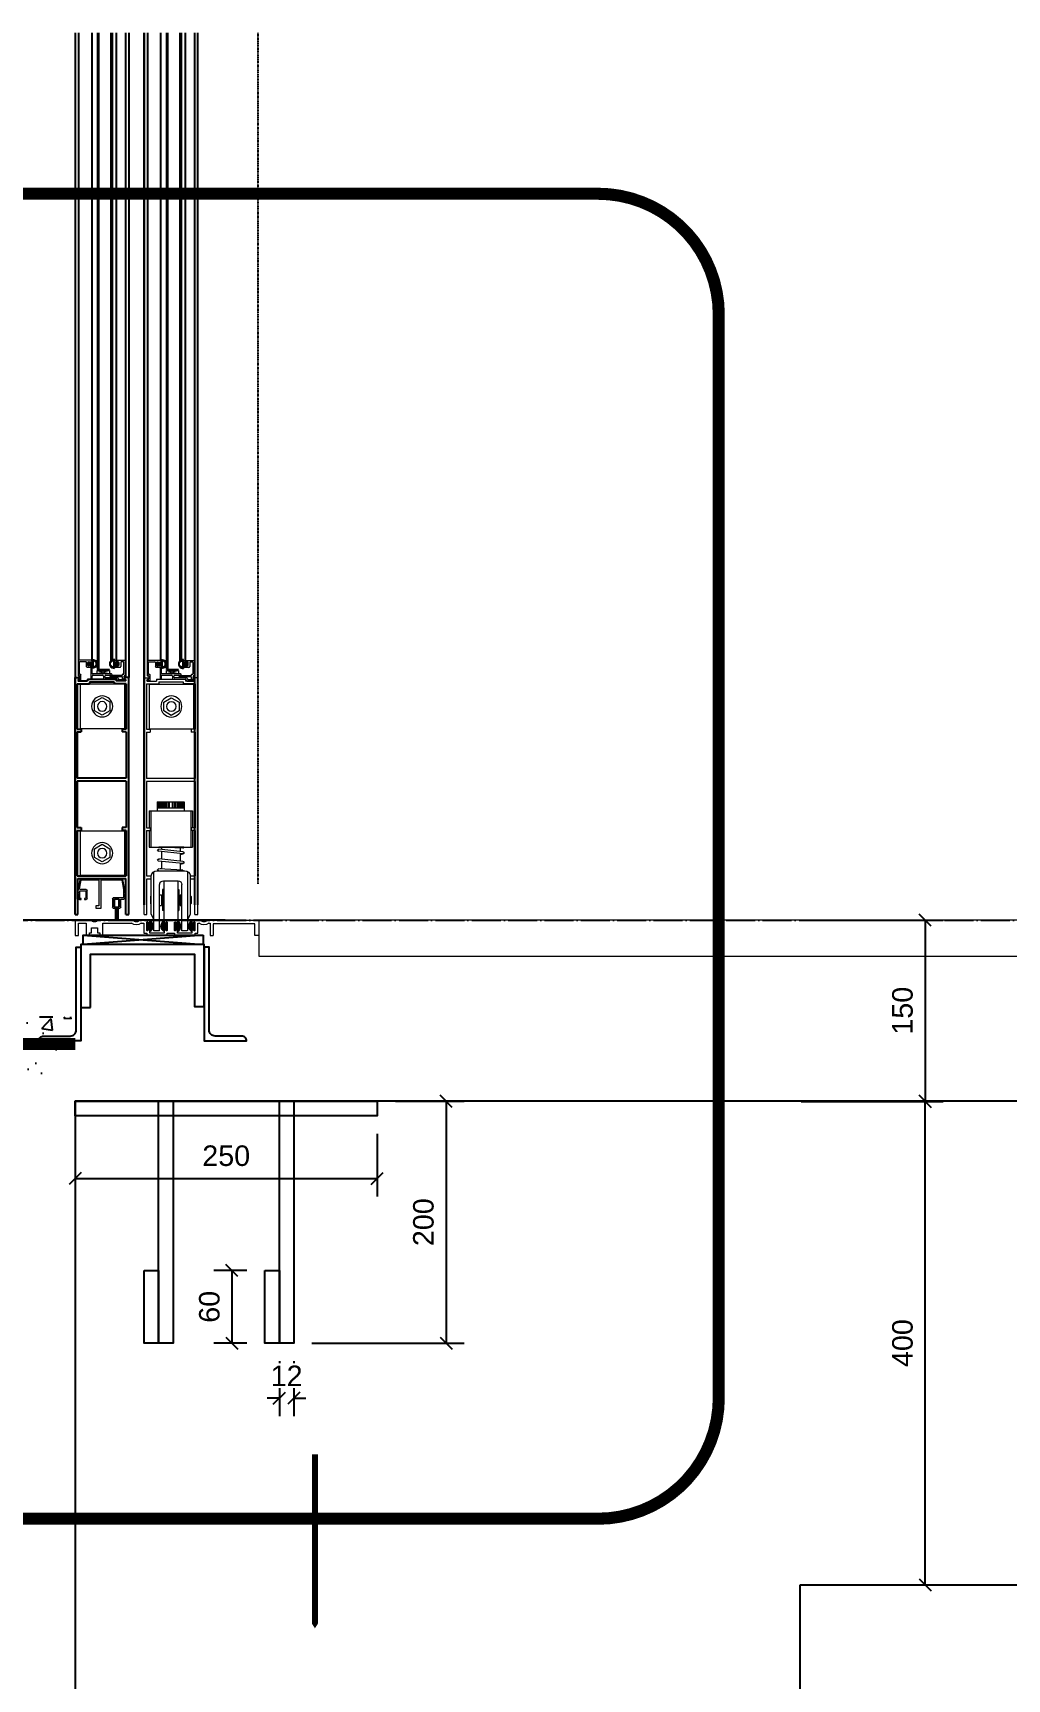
# Model space of a CAD drawing. Header units: millimetres. Extents: x 0 to 119933, y -45162 to 41221.
# Drawn here: x 71004 to 71810, y -5741 to -4379 of the extents above; entities that cross this region are included whole.
import ezdxf

# ---------------------------------------------------------------- set-up
doc = ezdxf.new("R2010")
doc.units = ezdxf.units.MM
for name, pattern in [('ACAD_ISO04W100', [30, 24, -3, 0, -3]), ('ACANSTGB', [0.354331, 0.15748, -0.03937, 0.03937, -0.03937, 0.03937, -0.03937]), ('CENTER', [2, 1.25, -0.25, 0.25, -0.25]), ('DASH', [0.35, 0.25, -0.1])]:
    doc.linetypes.add(name, pattern=pattern)
doc.layers.get('DEFPOINTS').update_dxf_attribs({"color": 166})
for name, color, linetype in [('0-dlc-sol-paving', 250, 'Continuous'), ('F-Alum', 4, 'Continuous'), ('F-Misc', 8, 'Continuous'), ('F_CNTR', 1, 'ACAD_ISO04W100'), ('F_CONC', 7, 'Continuous'), ('F_STEL', 3, 'Continuous'), ('GASK', 8, 'Continuous'), ('OBJECT', 7, 'Continuous'), ('p-wall', 2, 'Continuous'), ('型材层', 3, 'Continuous')]:
    doc.layers.add(name, color=color, linetype=linetype)
doc.layers.add('_EDO-CONCRETE-HATCH', color=58, linetype='Continuous', lineweight=5)
doc.layers.add('AM_5', color=3, linetype='Continuous', lineweight=15)
doc.styles.add('Arial', font='arial.ttf')
doc.dimstyles.new('10x of Arup4', dxfattribs={"dimscale": 10, "dimtxt": 1.7, "dimasz": 1, "dimexe": 1.5, "dimexo": 1.5, "dimgap": 1, "dimtad": 1, "dimdec": 1, "dimdsep": 46, "dimtxsty": 'Arial', "dimblk": 'OBLIQUE', "dimcen": 0, "dimclrd": 1, "dimclre": 1, "dimclrt": 7, "dimadec": 0, "dimazin": 0, "dimtfac": 1, "dimtdec": 1, "dimtix": 1, "dimtofl": 0, "dimtmove": 2, "dimatfit": 3, "dimfxl": 5, "dimtfill": 1, "dimtolj": 1, "dimtzin": 0, "dimlwd": -1, "dimlwe": -1, "dimarcsym": 0})

# ---------------------------------------------------------------- blocks, each defined once
blk = doc.blocks.new('A$C18FF1813')
at = {"lineweight": 5}
for p, q in [((0, 36.9), (0, 0)), ((0, 36.9), (36.7, 36.9)), ((36.7, 36.9), (36.7, 0)), ((18.4, 25.9), (12, 22.3)), ((12, 22.3), (12, 15)), ((12, 15), (18.4, 11.3)), ((24.7, 22.3), (18.4, 25.9)), ((18.4, 11.3), (24.7, 15)), ((24.7, 15), (24.7, 22.3)), ((0, 0), (36.7, 0))]:
    blk.add_line(p, q, dxfattribs=at)
for radius in [8.71, 3.96]:
    blk.add_circle((18.4, 18.6), radius, dxfattribs=at)
blk = doc.blocks.new('A$C44751C9E')
at = {"linetype": 'Continuous', "lineweight": 5}
for p, q in [((0, 209.3), (4, 209.3)), ((0, 13.3), (0, 209.3)), ((4, 209.3), (2.4, 206.6)), ((2.4, 206.6), (10.3, 206.6)), ((34.2, 208.1), (10.3, 208.1)), ((10.3, 208.1), (10.3, 206.6)), ((32.4, 205.8), (12.2, 205.8)), ((12.2, 205.8), (12.2, 204.2)), ((32.4, 205.8), (32.4, 204.2)), ((34.2, 208.1), (34.2, 206.6)), ((42.2, 206.6), (34.2, 206.6)), ((40.6, 209.3), (42.2, 206.6)), ((44.5, 209.3), (40.6, 209.3)), ((44.5, 13.3), (44.5, 209.3)), ((2.2, 204.2), (12.2, 204.2)), ((2.2, 204.2), (2.2, 166.8)), ((42.6, 204.2), (32.4, 204.2)), ((42.6, 204.2), (42.6, 166.8)), ((2.2, 166.8), (5.4, 166.8)), ((2.2, 164.4), (5.4, 164.4)), ((2.2, 164.4), (2.2, 126)), ((5.4, 166.8), (5.4, 164.4)), ((39.4, 166.8), (39.4, 164.4)), ((42.6, 166.8), (39.4, 166.8)), ((42.6, 164.4), (39.4, 164.4)), ((42.6, 164.4), (42.6, 126)), ((2.2, 126), (42.6, 126)), ((2.2, 123.6), (2.2, 85.2)), ((2.2, 123.6), (42.6, 123.6)), ((42.6, 123.6), (42.6, 85.2)), ((2.2, 85.2), (5.4, 85.2)), ((2.2, 82.8), (2.2, 45.4)), ((2.2, 82.8), (5.4, 82.8)), ((5.4, 85.2), (5.4, 82.8)), ((42.6, 85.2), (39.4, 85.2)), ((39.4, 85.2), (39.4, 82.8)), ((42.6, 82.8), (39.4, 82.8)), ((42.6, 82.8), (42.6, 45.4)), ((6, 45.4), (2.2, 45.4)), ((6, 43), (2.4, 43)), ((2.4, 13.3), (2.4, 43)), ((42.6, 45.4), (38.7, 45.4)), ((42.1, 43), (38.7, 43)), ((42.1, 13.3), (42.1, 43)), ((2.4, 13.3), (0, 13.3)), ((44.5, 13.3), (42.1, 13.3))]:
    blk.add_line(p, q, dxfattribs=at)
at = {"lineweight": 5}
for p, q in [((40.4, 99.1), (4.3, 99.1)), ((4.3, 99.1), (4.3, 85.2)), ((5.8, 99.1), (5.8, 69.1)), ((33.6, 106.6), (11.2, 106.6)), ((11.2, 106.6), (11.2, 99.1)), ((11.2, 101.5), (33.6, 101.5)), ((12, 106.6), (12, 101.5)), ((12.8, 106.6), (12.8, 101.5)), ((13.6, 106.6), (13.6, 101.5)), ((14.4, 106.6), (14.4, 101.5)), ((15.3, 106.6), (15.3, 101.5)), ((16.4, 106.6), (16.4, 101.5)), ((17.5, 106.6), (17.5, 101.5)), ((18.7, 106.6), (18.7, 101.5)), ((19.9, 106.6), (19.9, 101.5)), ((21.3, 106.6), (21.3, 101.5)), ((23.7, 106.6), (23.7, 101.5)), ((24.9, 106.6), (24.9, 101.5)), ((26.1, 106.6), (26.1, 101.5)), ((27.3, 106.6), (27.3, 101.5)), ((28.4, 106.6), (28.4, 101.5)), ((29.4, 106.6), (29.4, 101.5)), ((30.4, 106.6), (30.4, 101.5)), ((31.2, 106.6), (31.2, 101.5)), ((31.9, 106.6), (31.9, 101.5)), ((32.8, 106.6), (32.8, 101.5)), ((33.6, 106.6), (33.6, 99.1)), ((39, 99.1), (39, 69.1)), ((40.4, 99.1), (40.4, 85.2)), ((4.3, 82.8), (4.3, 69.1)), ((40.4, 82.8), (40.4, 69.1)), ((40.4, 69.1), (4.3, 69.1)), ((11.5, 69.1), (32.4, 69.1)), ((12.4, 68.3), (32.3, 69.1)), ((14.7, 68.4), (14.7, 65.7)), ((14.7, 68.4), (14.7, 65.6)), ((30.1, 69), (30.1, 67.2)), ((30.1, 69), (30.1, 67.2)), ((30.1, 69), (30.1, 67.2)), ((14.7, 63.2), (12.2, 63.7)), ((14.7, 55.1), (12.2, 55.6)), ((12.4, 65.4), (32.4, 67.4)), ((12.4, 57.4), (32.4, 59.4)), ((12.5, 63.7), (32.5, 65.7)), ((12.5, 55.6), (32.5, 57.6)), ((14.7, 63.9), (14.7, 57.6)), ((14.7, 55.9), (14.7, 50.1)), ((32.6, 67.4), (30.1, 67.9)), ((30.1, 65.4), (30.1, 59.1)), ((32.6, 59.3), (30.1, 59.9)), ((30.1, 57.4), (30.1, 51)), ((6, 13.6), (6, 45.5)), ((8.4, 45.4), (8.4, 48.8)), ((8.4, 0.8), (8.4, 45.5)), ((10.8, 49.4), (34, 49.4)), ((11.6, 49.4), (32.4, 49.4)), ((12.4, 50), (32.4, 51.2)), ((28.4, 41.4), (16.4, 41.4)), ((16.5, 41.4), (16.5, 8.9)), ((28.2, 41.4), (28.2, 8.9)), ((32.6, 51.1), (30.1, 51.7)), ((36.3, 45.4), (36.3, 48.8)), ((36.3, 0), (36.3, 45.5)), ((38.7, 13.6), (38.7, 45.5)), ((5.5, 28.2), (6, 28.8)), ((5.5, 28.2), (5.5, 22.5)), ((13.2, 0), (13.2, 38.2)), ((14.6, 29.8), (13.2, 29.8)), ((14.6, 29.8), (14.6, 20.9)), ((15.6, 29.2), (14.6, 29.2)), ((15.6, 34), (15.6, 16.7)), ((16.5, 34), (15.6, 34)), ((28.2, 34), (29.1, 34)), ((29.1, 34), (29.1, 16.7)), ((30.1, 29.2), (29.1, 29.2)), ((30.1, 29.8), (30.1, 20.9)), ((31.6, 29.8), (30.1, 29.8)), ((31.6, 0), (31.6, 38.2)), ((39.2, 28.2), (38.7, 28.8)), ((39.2, 28.2), (39.2, 22.5)), ((5.5, 22.5), (6, 22)), ((8.4, 9.5), (6, 13.6)), ((14.6, 20.9), (13.2, 20.9)), ((15.6, 21.5), (14.6, 21.5)), ((16.5, 16.7), (15.6, 16.7)), ((28.2, 16.7), (29.1, 16.7)), ((30.1, 21.5), (29.1, 21.5)), ((31.6, 20.9), (30.1, 20.9)), ((36.3, 9.5), (38.7, 13.6)), ((39.2, 22.5), (38.7, 22)), ((28.2, 8.9), (16.5, 8.9)), ((28.2, 8.9), (16.5, 8.9)), ((28.2, 8.9), (16.5, 8.9)), ((28.2, 8.9), (16.5, 8.9)), ((16.7, 8.9), (28, 8.9)), ((16.7, 8.9), (28, 8.9)), ((16.7, 8.9), (28, 8.9)), ((16.7, 8.9), (28, 8.9)), ((9.2, 0), (13.2, 0)), ((9.2, 0), (13.2, 0)), ((31.6, 0), (36.3, 0)), ((31.6, 0), (36.3, 0)), ((31.6, 0), (36.3, 0))]:
    blk.add_line(p, q, dxfattribs=at)
for centre, radius, start, end in [((12.4, 69.1), 0.863, 180, 272.4943), ((12.4, 64.5), 0.863, 90, 275.7831), ((12.4, 56.5), 0.863, 90, 275.7831), ((32.4, 66.5), 0.863, 275.7831, 101.5663), ((32.4, 58.5), 0.863, 275.7831, 101.5663), ((10.8, 44.6), 4.88, 90.5886, 169.2282), ((12.4, 49.1), 0.863, 87.451, 160.2359), ((16.4, 38.2), 3.17, 90, 180), ((28.4, 38.2), 3.17, 0, 90), ((32.4, 50.3), 0.863, 270, 96.6163), ((33.9, 44.6), 4.88, 10.7723, 89.4108), ((9.2, 0.8), 0.793, 180, 270), ((9.2, 0.8), 0.793, 180, 270)]:
    blk.add_arc(centre, radius, start, end, dxfattribs=at)
blk = doc.blocks.new('A$C33B8007F')
at = {"lineweight": 5}
h = blk.add_hatch(color=251, dxfattribs=at)
h.set_gradient(color1=(91, 91, 91), one_color=1, tint=1, name='CYLINDER')
h.paths.add_polyline_path([(3.7, 3.2), (3.7, 0, 1.122231), (3.7, 7.5), (3.7, 4.3), (2.9, 4.3, 4.925834), (2.9, 3.2)])
h.paths.add_polyline_path([(4.4, 1.3, 1.039502), (4.4, 6.2)], flags=16)
blk.add_line((4.4, 6.2), (4.4, 1.3), dxfattribs=at)
for centre, radius, start, end in [((1.5, 3.7), 1.49, 22.9515, 337.0485), ((4.5, 3.7), 2.47, 267.7808, 92.2192)]:
    blk.add_arc(centre, radius, start, end, dxfattribs=at)
at = {"layer": 'OBJECT', "lineweight": 5}
for p, q in [((3.7, 4.3), (2.9, 4.3)), ((3.7, 3.2), (2.9, 3.2)), ((3.7, 4.3), (3.7, 7.5)), ((3.7, 3.2), (3.7, 0)), ((3.7, 0), (3.7, 3.2))]:
    blk.add_line(p, q, dxfattribs=at)
at = {"layer": 'OBJECT', "lineweight": 5, "extrusion": (0, 0, -1)}
blk.add_arc((-4.1, 3.7), 3.75, 83.4073, 276.5927, dxfattribs=at)
blk = doc.blocks.new('A$C09555CD8')
at = {"color": 5, "lineweight": 5}
for p, q in [((0, 3.9), (10, 3.9)), ((0, 3.9), (1, 2.9)), ((1, 2.9), (9, 2.9)), ((10, 3.9), (9, 2.9))]:
    blk.add_line(p, q, dxfattribs=at)
at = {"lineweight": 5}
for p, q in [((0, 2.9), (10, 0)), ((10, 2.9), (0, 0))]:
    blk.add_line(p, q, dxfattribs=at)
blk.add_lwpolyline([(0, 2.9), (10, 2.9), (10, 0), (0, 0)], close=True, dxfattribs=at)
blk = doc.blocks.new('A$C6EA86AA4')
at = {"color": 2, "lineweight": 5}
blk.add_line((18, 0), (18, 2), dxfattribs=at)
at = {"layer": 'OBJECT', "linetype": 'Continuous', "lineweight": 0}
for p, q in [((0.9, 31.1), (0.9, 39.2)), ((1.2, 39.5), (13.4, 39.5)), ((2.8, 30.3), (1.7, 30.3)), ((2.2, 37.9), (2.2, 35.9)), ((2.2, 33.5), (2.2, 31.4)), ((12.1, 38.2), (2.5, 38.2)), ((2.5, 35.6), (5.9, 35.6)), ((2.5, 31.1), (2.8, 31.1)), ((4.6, 34.3), (3, 34.3)), ((3, 30.8), (3, 30.6)), ((4.6, 30.6), (4.6, 30.8)), ((4.9, 31.1), (5.2, 31.1)), ((5.9, 30.3), (4.9, 30.3)), ((5.4, 31.4), (5.4, 33.5)), ((6.7, 34.8), (6.7, 31.1)), ((12.3, 37.2), (12.3, 37.9)), ((13, 36.9), (12.6, 36.9)), ((13.3, 27.2), (13.3, 36.7)), ((13.6, 39.2), (13.6, 38.5)), ((13.9, 38.2), (15.1, 38.2)), ((14.6, 36.7), (14.6, 27.2)), ((16.5, 36.9), (14.8, 36.9)), ((15.3, 38.2), (16.4, 38.9)), ((16.8, 38.7), (16.8, 37.2)), ((13.7, 26.6), (13.3, 27)), ((14.5, 27), (14.1, 26.6))]:
    blk.add_line(p, q, dxfattribs=at)
at = {"layer": 'OBJECT', "lineweight": 0}
for p, q in [((12.1, 27.9), (12.1, 12.7)), ((13.2, 23.1), (13.2, 27.9)), ((15.3, 32.8), (15.3, 23.1)), ((16.1, 33.6), (16.1, 33.6)), ((16.4, 22), (16.4, 32)), ((18, 39.7), (16.9, 39.1)), ((16.9, 39.1), (16.9, 34.3)), ((18, 33.5), (18, 39.7)), ((13.2, 12.7), (13.2, 20.5)), ((14.5, 22.3), (14, 22.3)), ((14, 21.3), (15.6, 21.3)), ((0.9, 11.2), (0.9, 0.6)), ((1.2, 0.3), (13.4, 0.3)), ((2.8, 12), (1.7, 12)), ((2, 1.6), (2, 6.7)), ((2.2, 8.8), (2.2, 10.9)), ((2.2, 7), (5.7, 7)), ((12.4, 1.3), (2.2, 1.3)), ((2.5, 11.2), (3, 11.2)), ((3, 11.2), (3, 11.7)), ((4.7, 8), (3, 8)), ((4.6, 11.7), (4.6, 11.4)), ((11.4, 12), (4.9, 12)), ((4.9, 11.2), (5.2, 11.2)), ((5.4, 10.9), (5.4, 8.8)), ((6.5, 7.7), (6.5, 10.2)), ((7.2, 10.9), (16.1, 10.9)), ((12.6, 2.4), (12.6, 1.6)), ((17.2, 2.6), (12.9, 2.6)), ((13.6, 0.6), (13.6, 1.3)), ((13.9, 1.6), (15.2, 1.6)), ((16.1, 12), (14, 12)), ((15.3, 1.6), (16.6, 0.8)), ((16.4, 11.2), (16.4, 11.7)), ((16.9, 0.8), (17.4, 1.2)), ((17.4, 1.4), (17.4, 2.4))]:
    blk.add_line(p, q, dxfattribs=at)
at = {"layer": 'OBJECT', "color": 2, "linetype": 'Continuous'}
blk.add_line((16.6, 0.8), (18, 0), dxfattribs=at)
at = {"layer": 'OBJECT', "linetype": 'Continuous', "lineweight": 0}
for centre, radius, start, end in [((1.2, 39.2), 0.254, 90, 180), ((1.7, 31.1), 0.762, 180, 270), ((2.5, 37.9), 0.254, 90, 180), ((2.5, 35.9), 0.254, 180, 270), ((3, 33.5), 0.762, 90, 180), ((2.5, 31.4), 0.254, 180, 270), ((2.8, 30.8), 0.254, 0, 90), ((2.8, 30.6), 0.254, 270, 0), ((4.6, 33.5), 0.762, 0, 90), ((4.9, 30.8), 0.254, 90, 180), ((4.9, 30.6), 0.254, 180, 270), ((5.2, 31.4), 0.254, 270, 0), ((5.9, 34.8), 0.762, 0, 90), ((5.9, 31.1), 0.762, 270, 0), ((12.1, 37.9), 0.254, 0, 90), ((12.6, 37.2), 0.254, 180, 270), ((13, 36.7), 0.254, 0, 90), ((13.4, 39.2), 0.254, 0, 90), ((13.9, 38.5), 0.263, 180.8424, 267.966), ((14.8, 36.7), 0.254, 90, 180), ((15.1, 38.4), 0.254, 270, 300.0483), ((16.5, 38.7), 0.254, 0, 120.0483), ((16.5, 37.2), 0.254, 270, 0), ((13.5, 27.2), 0.254, 180, 225), ((13.9, 26.8), 0.254, 225, 315), ((14.3, 27.2), 0.254, 315, 0)]:
    blk.add_arc(centre, radius, start, end, dxfattribs=at)
at = {"layer": 'OBJECT', "lineweight": 0}
for centre, radius, start, end in [((12.7, 27.9), 0.521, 0, 180), ((16.1, 32.8), 0.762, 90, 180), ((16.1, 34.3), 0.762, 270, 0), ((16.9, 32), 0.508, 88.0898, 180), ((17, 33.5), 1.02, 268.0898, 0), ((14, 23.1), 0.762, 180, 270), ((14, 20.5), 0.787, 90, 180), ((14.5, 23.1), 0.762, 270, 0), ((15.6, 22), 0.762, 270, 0), ((1.7, 11.2), 0.762, 90, 180), ((1.2, 0.6), 0.254, 180, 270), ((2.2, 6.7), 0.254, 90, 180), ((2.2, 1.6), 0.254, 180, 270), ((2.5, 10.9), 0.254, 90, 180), ((3, 8.8), 0.762, 180, 270), ((2.8, 11.7), 0.254, 0, 90), ((4.9, 11.7), 0.254, 90, 180), ((4.9, 11.4), 0.254, 180, 270), ((4.7, 8.8), 0.762, 270, 0), ((5.2, 10.9), 0.254, 0, 90), ((5.7, 7.7), 0.762, 270, 0), ((7.2, 10.2), 0.762, 90, 180), ((11.4, 12.7), 0.762, 270, 0), ((12.4, 1.6), 0.254, 270, 0), ((12.9, 2.4), 0.254, 90, 180), ((14, 12.7), 0.762, 180, 270), ((13.4, 0.6), 0.254, 270, 0), ((13.9, 1.3), 0.254, 90, 180), ((15.2, 1.3), 0.254, 59.9996, 90), ((16.1, 11.7), 0.254, 0, 90), ((16.1, 11.2), 0.254, 270, 0), ((16.8, 1), 0.254, 239.9996, 315), ((17.2, 2.4), 0.254, 0, 90), ((17.2, 1.4), 0.254, 315, 0)]:
    blk.add_arc(centre, radius, start, end, dxfattribs=at)
at = {"lineweight": 5, "xscale": -1, "rotation": 90}
blk.add_blockref('A$C33B8007F', (7.5, 34), dxfattribs=at)
at = {"lineweight": 5, "rotation": 90}
for name, p in [('A$C33B8007F', (7.5, 8.2)), ('A$C09555CD8', (12.1, 16.1))]:
    blk.add_blockref(name, p, dxfattribs=at)
blk = doc.blocks.new('A$C2BA461F3')
at = {"linetype": 'Continuous'}
for p, q in [((0, 196), (4, 196)), ((0, 0), (0, 196)), ((2.2, 190.9), (12.2, 190.9)), ((2.2, 190.9), (2.2, 153.5)), ((4, 196), (2.4, 193.3)), ((2.4, 193.3), (10.3, 193.3)), ((34.2, 194.8), (10.3, 194.8)), ((10.3, 194.8), (10.3, 193.3)), ((32.4, 192.4), (12.2, 192.4)), ((12.2, 192.4), (12.2, 190.9)), ((32.4, 192.4), (32.4, 190.9)), ((42.6, 190.9), (32.4, 190.9)), ((34.2, 194.8), (34.2, 193.3)), ((42.2, 193.3), (34.2, 193.3)), ((40.6, 196), (42.2, 193.3)), ((44.5, 196), (40.6, 196)), ((42.6, 190.9), (42.6, 153.5)), ((44.5, 0), (44.5, 196)), ((2.2, 153.5), (5.4, 153.5)), ((2.2, 151.1), (5.4, 151.1)), ((2.2, 151.1), (2.2, 112.7)), ((5.4, 153.5), (5.4, 151.1)), ((39.4, 153.5), (39.4, 151.1)), ((42.6, 153.5), (39.4, 153.5)), ((42.6, 151.1), (39.4, 151.1)), ((42.6, 151.1), (42.6, 112.7)), ((2.2, 112.7), (42.6, 112.7)), ((2.2, 110.3), (2.2, 71.9)), ((2.2, 110.3), (42.6, 110.3)), ((42.6, 110.3), (42.6, 71.9)), ((2.2, 71.9), (5.4, 71.9)), ((2.2, 69.5), (2.2, 32.1)), ((2.2, 69.5), (5.4, 69.5)), ((5.4, 71.9), (5.4, 69.5)), ((42.6, 71.9), (39.4, 71.9)), ((39.4, 71.9), (39.4, 69.5)), ((42.6, 69.5), (39.4, 69.5)), ((42.6, 69.5), (42.6, 32.1)), ((42.6, 32.1), (2.2, 32.1)), ((42.1, 29.7), (2.4, 29.7)), ((2.4, 0), (2.4, 29.7)), ((42.1, 0), (42.1, 29.7)), ((2.4, 0), (0, 0)), ((44.5, 0), (42.1, 0))]:
    blk.add_line(p, q, dxfattribs=at)
blk = doc.blocks.new('A$C466D197A')
at = {"lineweight": 5}
for name, p in [('A$C2BA461F3', (0, 0)), ('A$C18FF1813', (3.6, 153.6)), ('A$C18FF1813', (3.6, 32.2))]:
    blk.add_blockref(name, p, dxfattribs=at)
blk = doc.blocks.new('A$C33920A69')
at = {"linetype": 'Continuous', "lineweight": 0}
blk.add_arc((0.3, 11.3), 0.332, 310.1672, 49.8328, dxfattribs=at)
at = {"layer": 'AM_5', "color": 2, "lineweight": 0}
for p, q in [((0.3, 13.4), (2.1, 23.7)), ((3, 23.1), (1.7, 15.4)), ((1.7, 15.4), (1.7, 8.8)), ((2.8, 24.4), (36.9, 24.4)), ((19.9, 23.4), (3.4, 23.4)), ((20.2, 0), (20.2, 23)), ((22, 23), (22, 2.2)), ((36.3, 23.4), (22.4, 23.4)), ((31.8, 7.8), (31.8, 14.6)), ((32.5, 15.4), (37.6, 15.4)), ((32.9, 14), (32.9, 8.4)), ((37.4, 14.3), (33.2, 14.3)), ((38, 15.8), (36.7, 23.1)), ((37.7, 23.7), (39.4, 13.7)), ((37.8, 8.4), (37.8, 14)), ((39.4, 13.7), (38.9, 13.2)), ((0, 12.1), (0.5, 12.6)), ((0.6, 11.6), (0, 12.1)), ((0, 10.5), (0.6, 11)), ((0.6, 10), (0, 10.5)), ((0, 9), (0.6, 9.5)), ((0.6, 8.4), (0, 9)), ((0.5, 13.2), (0.3, 13.4)), ((0.6, 8.4), (0.6, 8.4)), ((0.6, 8.3), (0.6, 8.4)), ((0.6, 8.3), (0.6, 8.3)), ((0.6, 8.3), (0.6, 8.3)), ((0.6, 8.3), (0.6, 8.3)), ((0.6, 8.2), (0.6, 8.3)), ((0.6, 8.2), (0.6, 8.2)), ((0.6, 8.1), (0.6, 8.2)), ((3.5, 7.4), (1.4, 7.4)), ((2, 8.4), (10.1, 8.4)), ((3.9, 0.8), (3.9, 7)), ((6, 0), (4.6, 0)), ((4.9, 7), (4.9, 1.4)), ((9.4, 7.4), (5.2, 7.4)), ((5.3, 1), (6, 1)), ((6, 1), (6, 0)), ((8.8, 1), (9.4, 1)), ((8.8, 0), (8.8, 1)), ((10.1, 0), (8.8, 0)), ((9.8, 1.4), (9.8, 7)), ((10.8, 7.6), (10.8, 0.8)), ((24.6, 0), (20.2, 0)), ((22.4, 1.8), (24.6, 1.8)), ((24.6, 1.8), (24.6, 0)), ((33.9, 7), (32.6, 7)), ((33.3, 8), (33.9, 8)), ((33.9, 8), (33.9, 7)), ((36.7, 7), (36.7, 8)), ((36.7, 8), (37.4, 8)), ((38, 7), (36.7, 7)), ((39.4, 9), (38.8, 8.3)), ((38.8, 8.3), (38.8, 7.7)), ((38.9, 12.6), (39.4, 12.1)), ((39.4, 12.1), (38.9, 11.6)), ((38.9, 11), (39.4, 10.5)), ((39.4, 10.5), (38.9, 10)), ((38.9, 9.5), (39.4, 9))]:
    blk.add_line(p, q, dxfattribs=at)
for points, knots in [([(2.8, 24.4), (2.8, 24.4), (2.8, 24.4), (2.8, 24.4), (2.4, 24.4), (2.1, 24.1), (2.1, 23.7)], [0, 0, 0, 0, 1, 1, 1, 2, 2, 2, 2]), ([(3.4, 23.4), (3.4, 23.4), (3.4, 23.4), (3.4, 23.4), (3.2, 23.4), (3, 23.3), (3, 23.1)], [0, 0, 0, 0, 1, 1, 1, 2, 2, 2, 2]), ([(22.4, 23.4), (22.4, 23.4), (22.4, 23.4), (22.4, 23.4), (22.1, 23.4), (22, 23.2), (22, 23)], [0, 0, 0, 0, 1, 1, 1, 2, 2, 2, 2]), ([(32.5, 15.4), (32.5, 15.4), (32.5, 15.4), (32.5, 15.4), (32.1, 15.4), (31.8, 15.1), (31.8, 14.6)], [0, 0, 0, 0, 1, 1, 1, 2, 2, 2, 2]), ([(33.2, 14.3), (33.2, 14.3), (33.2, 14.3), (33.2, 14.3), (33, 14.3), (32.9, 14.2), (32.9, 14)], [0, 0, 0, 0, 1, 1, 1, 2, 2, 2, 2]), ([(37.6, 15.4), (37.8, 15.4), (38, 15.5), (38, 15.8), (38, 15.8), (38, 15.8), (38, 15.8)], [0, 0, 0, 0, 1, 1, 1, 2, 2, 2, 2]), ([(0.5, 12.6), (0.6, 12.7), (0.6, 12.8), (0.6, 12.9), (0.6, 13), (0.6, 13.1), (0.5, 13.2)], [0, 0, 0, 0, 1, 1, 1, 2, 2, 2, 2]), ([(0.6, 9.5), (0.6, 9.6), (0.7, 9.7), (0.7, 9.7), (0.7, 9.9), (0.6, 9.9), (0.6, 10)], [0, 0, 0, 0, 1, 1, 1, 2, 2, 2, 2]), ([(0.6, 8.2), (0.6, 8.2), (0.6, 8.2), (0.6, 8.2), (0.6, 7.7), (0.9, 7.4), (1.4, 7.4), (1.4, 7.4), (1.4, 7.4), (1.4, 7.4)], [0, 0, 0, 0, 1, 1, 1, 2, 2, 2, 3, 3, 3, 3]), ([(1.7, 8.8), (1.7, 8.8), (1.7, 8.8), (1.7, 8.8), (1.7, 8.6), (1.8, 8.4), (2, 8.4), (2, 8.4), (2, 8.4), (2, 8.4)], [0, 0, 0, 0, 1, 1, 1, 2, 2, 2, 3, 3, 3, 3]), ([(3.9, 0.8), (3.9, 0.8), (3.9, 0.8), (3.9, 0.8), (3.9, 0.4), (4.1, 0), (4.6, 0), (4.6, 0), (4.6, 0), (4.6, 0)], [0, 0, 0, 0, 1, 1, 1, 2, 2, 2, 3, 3, 3, 3]), ([(5.2, 7.4), (5.2, 7.4), (5.2, 7.4), (5.2, 7.4), (5, 7.4), (4.9, 7.2), (4.9, 7)], [0, 0, 0, 0, 1, 1, 1, 2, 2, 2, 2]), ([(4.9, 1.5), (4.9, 1.5), (4.9, 1.5), (4.9, 1.5), (4.9, 1.3), (5, 1.1), (5.3, 1), (5.3, 1), (5.3, 1), (5.3, 1)], [0, 0, 0, 0, 1, 1, 1, 2, 2, 2, 3, 3, 3, 3]), ([(9.4, 1), (9.7, 1), (9.8, 1.2), (9.8, 1.4), (9.8, 1.4), (9.8, 1.4), (9.8, 1.4)], [0, 0, 0, 0, 1, 1, 1, 2, 2, 2, 2]), ([(10.1, 0), (10.5, 0), (10.8, 0.3), (10.8, 0.8), (10.8, 0.8), (10.8, 0.8), (10.8, 0.8)], [0, 0, 0, 0, 1, 1, 1, 2, 2, 2, 2]), ([(22, 2.2), (22, 2.2), (22, 2.2), (22, 2.2), (22, 2), (22.1, 1.8), (22.4, 1.8), (22.4, 1.8), (22.4, 1.8), (22.4, 1.8)], [0, 0, 0, 0, 1, 1, 1, 2, 2, 2, 3, 3, 3, 3]), ([(31.8, 7.8), (31.8, 7.8), (31.8, 7.8), (31.8, 7.8), (31.8, 7.4), (32.2, 7), (32.6, 7), (32.6, 7), (32.6, 7), (32.6, 7)], [0, 0, 0, 0, 1, 1, 1, 2, 2, 2, 3, 3, 3, 3]), ([(32.9, 8.4), (32.9, 8.4), (32.9, 8.4), (32.9, 8.4), (32.9, 8.1), (33, 8), (33.3, 8), (33.3, 8), (33.3, 8), (33.3, 8)], [0, 0, 0, 0, 1, 1, 1, 2, 2, 2, 3, 3, 3, 3]), ([(37.4, 8), (37.6, 8), (37.8, 8.2), (37.8, 8.4), (37.8, 8.4), (37.8, 8.4), (37.8, 8.4)], [0, 0, 0, 0, 1, 1, 1, 2, 2, 2, 2]), ([(38, 7), (38.5, 7), (38.8, 7.3), (38.8, 7.7), (38.8, 7.7), (38.8, 7.7), (38.8, 7.7)], [0, 0, 0, 0, 1, 1, 1, 2, 2, 2, 2]), ([(38.9, 13.2), (38.8, 13.1), (38.8, 13), (38.8, 12.9), (38.8, 12.8), (38.8, 12.7), (38.9, 12.6)], [0, 0, 0, 0, 1, 1, 1, 2, 2, 2, 2]), ([(38.9, 11.6), (38.8, 11.5), (38.8, 11.4), (38.8, 11.3), (38.8, 11.3), (38.8, 11.2), (38.9, 11)], [0, 0, 0, 0, 1, 1, 1, 2, 2, 2, 2]), ([(38.9, 10), (38.8, 9.9), (38.8, 9.9), (38.8, 9.7), (38.8, 9.7), (38.8, 9.6), (38.9, 9.5)], [0, 0, 0, 0, 1, 1, 1, 2, 2, 2, 2])]:
    blk.add_open_spline(points, degree=3, knots=knots, dxfattribs=at)
for points in [[(20.2, 23), (20.2, 23.2), (20, 23.4), (19.8, 23.4)], [(36.7, 23.1), (36.6, 23.3), (36.5, 23.4), (36.3, 23.4)], [(37.7, 23.7), (37.5, 24.1), (37.2, 24.4), (36.9, 24.4)], [(37.8, 14), (37.8, 14.2), (37.6, 14.3), (37.4, 14.3)], [(3.9, 7), (3.8, 7.2), (3.6, 7.4), (3.4, 7.4)], [(9.8, 7), (9.8, 7.2), (9.6, 7.4), (9.4, 7.4)], [(10.8, 7.6), (10.8, 8.1), (10.5, 8.4), (10, 8.4)]]:
    blk.add_open_spline(points, degree=3, dxfattribs=at)
blk = doc.blocks.new('A$C62827343')
at = {"color": 3, "lineweight": 0}
for p, q in [((0.5, 10.8), (0.5, 0)), ((0.8, 10.8), (0.8, 0)), ((1.2, 10.8), (1.2, 0)), ((1.7, 10.8), (1.7, 0)), ((1.9, 10.8), (1.9, 0)), ((2.4, 10.8), (2.4, 0)), ((2.7, 10.8), (2.7, 0)), ((3, 10.8), (3, 0))]:
    blk.add_line(p, q, dxfattribs=at)
blk.add_lwpolyline([(0, 17.1), (3.7, 17.1), (3.7, 10.8), (0, 10.8)], close=True, dxfattribs=at)
blk = doc.blocks.new('A$C48CA7B99')
at = {"lineweight": 5}
h = blk.add_hatch(dxfattribs=at)
h.set_pattern_fill('ZIGZAG', color=250, scale=2, angle=135, style=0)
h.set_pattern_definition([(135, (39557.74798, 33397.69984), (-0.3535533906, 3e-17), [0.25, -0.25]), (225, (39557.5712, 33397.87661), (-6e-17, -0.3535533906), [0.25, -0.25])])
h.paths.add_polyline_path([(2.3, 8.9), (2.3, 7), (0.5, 7.5), (0.5, 7.8, 1), (0, 7.8), (0, 1.1, 1), (0.5, 1.1), (0.5, 1.4), (2.3, 1.8), (2.3, 0, 0.575526)])
for p, q in [((0, 7.8), (0, 1.1)), ((0.5, 7.8), (0.5, 7.5)), ((2.3, 7), (0.5, 7.5)), ((2.3, 1.8), (0.5, 1.4)), ((0.5, 1.4), (0.5, 1.1)), ((2.3, 8.9), (2.3, 7)), ((2.3, 0), (2.3, 1.8))]:
    blk.add_line(p, q, dxfattribs=at)
for centre, radius, start, end in [((0.3, 7.8), 0.274, 0, 180), ((0.3, 1.1), 0.274, 180, 0), ((-0.2, 4.4), 5.13, 300.1569, 59.8431)]:
    blk.add_arc(centre, radius, start, end, dxfattribs=at)
blk = doc.blocks.new('A$C58E86430')
at = {"lineweight": 5}
for p, q in [((38.6, 12.7), (0, 12.7)), ((3.2, 9.5), (37.7, 9.5)), ((37.7, 12.7), (42.7, 12.7)), ((37.7, 12.7), (37.7, 12.7)), ((40.3, 10.2), (40.3, 0)), ((41.5, 10.2), (40.3, 10.2)), ((48.2, 12.7), (55.4, 12.7)), ((50.5, 10.2), (49.4, 10.2)), ((50.5, 1.7), (50.5, 10.2)), ((52.8, 1.7), (50.5, 1.7)), ((52.8, 0), (52.8, 1.7)), ((53, 10.8), (53, 4.1)), ((53.2, 10.9), (53.2, 4.1)), ((55.5, 10.1), (53.7, 10.6)), ((55.5, 4.9), (53.7, 4.4)), ((53.8, 10.6), (53.8, 10.8)), ((55.4, 10.2), (53.8, 10.6)), ((53.8, 4.4), (55.4, 4.8)), ((53.8, 4.1), (53.8, 4.4)), ((55.4, 12.7), (55.4, 10.2)), ((55.4, 4.8), (55.4, 1.8)), ((55.4, 1.8), (67.3, 1.8)), ((55.5, 11.9), (55.5, 10.1)), ((55.5, 3.1), (55.5, 4.9)), ((67.3, 12.7), (78.4, 12.7)), ((67.3, 10.2), (67.3, 12.7)), ((68.9, 10.6), (67.3, 10.2)), ((67.3, 4.8), (68.9, 4.3)), ((67.3, 1.8), (67.3, 4.8)), ((68.9, 10.8), (68.9, 10.6)), ((68.9, 4.3), (68.9, 4.1)), ((69.7, 4.1), (69.7, 10.8)), ((69.8, 1.7), (69.8, 0)), ((75.9, 1.7), (69.8, 1.7)), ((75.9, 0), (75.9, 1.7)), ((76, 10.8), (76, 4.1)), ((76.8, 10.6), (76.8, 10.8)), ((78.4, 10.2), (76.8, 10.6)), ((76.8, 4.3), (78.4, 4.8)), ((76.8, 4.1), (76.8, 4.3)), ((78.4, 12.7), (78.4, 10.2)), ((78.4, 4.8), (78.4, 1.8)), ((78.4, 1.8), (90.3, 1.8)), ((90.3, 12.7), (98.7, 12.7)), ((90.3, 10.2), (90.3, 12.7)), ((91.9, 10.6), (90.3, 10.2)), ((90.3, 4.8), (91.9, 4.3)), ((90.3, 1.8), (90.3, 4.8)), ((91.9, 10.8), (91.9, 10.6)), ((91.9, 4.3), (91.9, 4.1)), ((92.7, 4.1), (92.7, 10.8)), ((92.8, 1.7), (92.8, 0)), ((95.2, 1.7), (92.8, 1.7)), ((95.2, 10.2), (95.2, 1.7)), ((97.5, 10.2), (95.2, 10.2)), ((104.1, 12.7), (133.2, 12.7)), ((129.1, 10.2), (105.3, 10.2)), ((129.1, 0), (129.1, 10.2)), ((131.6, 2), (131.6, 0)), ((133.6, 2), (131.6, 2)), ((133.6, 6.3), (133.6, 2)), ((138.4, 6.3), (133.6, 6.3)), ((138.4, 2), (138.4, 6.3)), ((140.3, 2), (138.4, 2)), ((138.7, 12.7), (152, 12.7)), ((140.3, 0), (140.3, 2)), ((142.9, 10.2), (142.9, 0)), ((149.3, 10.2), (142.9, 10.2)), ((149.3, 0), (149.3, 10.2)), ((152, 12.7), (152, 0)), ((40.3, 0), (37.7, 0)), ((69.8, 0), (52.8, 0)), ((92.8, 0), (75.9, 0)), ((131.6, 0), (129.1, 0)), ((142.9, 0), (140.3, 0)), ((152, 0), (149.3, 0))]:
    blk.add_line(p, q, dxfattribs=at)
for centre, radius, start, end in [((45.4, 14.3), 5.72, 226.4227, 313.5773), ((45.4, 14.3), 3.17, 210.265, 329.735), ((53.4, 10.8), 0.381, 0, 180), ((53.4, 4.1), 0.381, 180, 0), ((53.4, 10.9), 0.274, 0, 180), ((53.4, 4.1), 0.274, 180, 0), ((52.9, 7.5), 5.13, 300.1569, 59.8431), ((69.3, 10.8), 0.381, 0, 180), ((69.3, 4.1), 0.381, 180, 0), ((76.4, 10.8), 0.381, 0, 180), ((76.4, 4.1), 0.381, 180, 0), ((92.8, 7.5), 5.13, 120.1569, 239.8431), ((92.3, 10.8), 0.381, 0, 180), ((92.3, 4.1), 0.381, 180, 0), ((101.4, 14.3), 5.72, 226.4227, 313.5773), ((101.4, 14.3), 3.17, 210.265, 329.735), ((136, 14.3), 3.17, 210.265, 329.735)]:
    blk.add_arc(centre, radius, start, end, dxfattribs=at)
at = {"layer": 'OBJECT', "lineweight": 5}
for p, q in [((0, 12.7), (0, 0)), ((3.2, 0), (3.2, 9.5)), ((37.7, 9.5), (37.7, 0)), ((0, 0), (3.2, 0))]:
    blk.add_line(p, q, dxfattribs=at)
at = {"lineweight": 5}
for p in [(53.2, 3.1), (76.1, 3.1)]:
    blk.add_blockref('A$C48CA7B99', p, dxfattribs=at)
at = {"lineweight": 5, "xscale": -1}
for p in [(69.5, 3.1), (92.5, 3.1)]:
    blk.add_blockref('A$C48CA7B99', p, dxfattribs=at)
blk = doc.blocks.new('*U216')
at = {"layer": 'GASK'}
blk.add_lwpolyline([(0, -7.7), (0, 0), (-99.5, 0), (-99.5, -7.7)], close=True, dxfattribs=at)
for points in [[(0, -7.7), (-99.5, 0)], [(-99.5, -7.7), (0, 0)]]:
    blk.add_lwpolyline(points, dxfattribs=at)
blk = doc.blocks.new('_OBLIQUE')
at = {"color": 0, "linetype": 'ByBlock'}
blk.add_line((-0.5, -0.5), (0.5, 0.5), dxfattribs=at)
blk = doc.blocks.new('*D218')
at = {"color": 1, "linetype": 'Continuous', "transparency": 16777216}
for p, q in [((71653.9, -5263.4), (71757.4, -5263.4)), ((71742.4, -5663.4), (71742.4, -5263.4)), ((71653.9, -5663.4), (71757.4, -5663.4))]:
    blk.add_line(p, q, dxfattribs=at)
at = {"layer": 'DEFPOINTS', "color": 0, "transparency": 16777216}
for p in [(71638.9, -5263.4, 0.6), (71742.4, -5263.4), (71638.9, -5663.4, 0.6)]:
    blk.add_point(p, dxfattribs=at)
at = {"color": 1, "transparency": 16777216, "xscale": 10, "yscale": 10, "zscale": 10}
for p, rotation in [((71742.4, -5263.4), 90), ((71742.4, -5663.4), 270)]:
    blk.add_blockref('_OBLIQUE', p, dxfattribs=dict(at, rotation=rotation))
at = {"color": 7, "transparency": 16777216, "insert": (71723.7, -5463.4), "char_height": 17, "attachment_point": 5, "rotation": 90, "style": 'Arial', "bg_fill": 3, "box_fill_scale": 1.1, "bg_fill_color": 256, "bg_fill_true_color": 13158600, "bg_fill_transparency": 0}
blk.add_mtext('\\A1;400', dxfattribs=at)
blk = doc.blocks.new('*D219')
at = {"color": 1, "linetype": 'Continuous', "transparency": 16777216}
for p, q in [((71639.7, -5113.4), (71757.4, -5113.4)), ((71742.4, -5113.4), (71742.4, -5263.4)), ((71639.7, -5263.4), (71757.4, -5263.4))]:
    blk.add_line(p, q, dxfattribs=at)
at = {"layer": 'DEFPOINTS', "color": 0, "transparency": 16777216}
for p in [(71624.7, -5113.4, 1.5), (71624.7, -5263.4, -6.9), (71742.4, -5263.4)]:
    blk.add_point(p, dxfattribs=at)
at = {"color": 1, "transparency": 16777216, "xscale": 10, "yscale": 10, "zscale": 10}
for p, rotation in [((71742.4, -5113.4), 90), ((71742.4, -5263.4), 270)]:
    blk.add_blockref('_OBLIQUE', p, dxfattribs=dict(at, rotation=rotation))
at = {"color": 7, "transparency": 16777216, "insert": (71723.7, -5188.4), "char_height": 17, "attachment_point": 5, "rotation": 90, "style": 'Arial', "bg_fill": 3, "box_fill_scale": 1.1, "bg_fill_color": 256, "bg_fill_true_color": 13158600, "bg_fill_transparency": 0}
blk.add_mtext('\\A1;150', dxfattribs=at)
blk = doc.blocks.new('*D167')
at = {"color": 1, "linetype": 'Continuous', "transparency": 16777216}
for p, q in [((-125, -27), (-125, -78.8)), ((125, -27), (125, -78.8)), ((-125, -63.8), (125, -63.8))]:
    blk.add_line(p, q, dxfattribs=at)
at = {"layer": 'DEFPOINTS', "color": 0, "transparency": 16777216}
for p in [(-125, -12, 0), (125, -12, 0), (125, -63.8)]:
    blk.add_point(p, dxfattribs=at)
at = {"color": 1, "transparency": 16777216, "xscale": 10, "yscale": 10, "zscale": 10, "rotation": 180}
blk.add_blockref('_OBLIQUE', (-125, -63.8), dxfattribs=at)
at = {"color": 1, "transparency": 16777216, "xscale": 10, "yscale": 10, "zscale": 10}
blk.add_blockref('_OBLIQUE', (125, -63.8), dxfattribs=at)
at = {"color": 7, "transparency": 16777216, "insert": (0, -45.1), "char_height": 17, "attachment_point": 5, "style": 'Arial', "bg_fill": 3, "box_fill_scale": 1.1, "bg_fill_color": 256, "bg_fill_true_color": 13158600, "bg_fill_transparency": 0}
blk.add_mtext('\\A1;250', dxfattribs=at)
blk = doc.blocks.new('*D168')
at = {"color": 1, "linetype": 'Continuous', "transparency": 16777216}
for p, q in [((140, 0), (197, 0)), ((182, 0), (182, -200)), ((71, -200), (197, -200))]:
    blk.add_line(p, q, dxfattribs=at)
at = {"layer": 'DEFPOINTS', "color": 0, "transparency": 16777216}
for p in [(125, 0, 0), (56, -200, 0), (182, -200)]:
    blk.add_point(p, dxfattribs=at)
at = {"color": 1, "transparency": 16777216, "xscale": 10, "yscale": 10, "zscale": 10}
for p, rotation in [((182, 0), 90), ((182, -200), 270)]:
    blk.add_blockref('_OBLIQUE', p, dxfattribs=dict(at, rotation=rotation))
at = {"color": 7, "transparency": 16777216, "insert": (163.3, -100), "char_height": 17, "attachment_point": 5, "rotation": 90, "style": 'Arial', "bg_fill": 3, "box_fill_scale": 1.1, "bg_fill_color": 256, "bg_fill_true_color": 13158600, "bg_fill_transparency": 0}
blk.add_mtext('\\A1;200', dxfattribs=at)
blk = doc.blocks.new('*D169')
at = {"color": 1, "linetype": 'Continuous', "transparency": 16777216}
for p, q in [((17, -140), (-10.3, -140)), ((4.7, -140), (4.7, -200)), ((17, -200), (-10.3, -200))]:
    blk.add_line(p, q, dxfattribs=at)
at = {"layer": 'DEFPOINTS', "color": 0, "transparency": 16777216}
for p in [(32, -140, 0), (4.7, -200), (32, -200, 0)]:
    blk.add_point(p, dxfattribs=at)
at = {"color": 1, "transparency": 16777216, "xscale": 10, "yscale": 10, "zscale": 10}
for p, rotation in [((4.7, -140), 90), ((4.7, -200), 270)]:
    blk.add_blockref('_OBLIQUE', p, dxfattribs=dict(at, rotation=rotation))
at = {"color": 7, "transparency": 16777216, "insert": (-13.9, -170), "char_height": 17, "attachment_point": 5, "rotation": 90, "style": 'Arial', "bg_fill": 3, "box_fill_scale": 1.1, "bg_fill_color": 256, "bg_fill_true_color": 13158600, "bg_fill_transparency": 0}
blk.add_mtext('\\A1;60', dxfattribs=at)
blk = doc.blocks.new('*D170')
at = {"color": 1, "linetype": 'Continuous', "transparency": 16777216}
for p, q in [((44, -215), (44, -260.6)), ((56, -215), (56, -260.6)), ((44, -245.6), (34, -245.6)), ((56, -245.6), (66, -245.6))]:
    blk.add_line(p, q, dxfattribs=at)
at = {"layer": 'DEFPOINTS', "color": 0, "transparency": 16777216}
for p in [(44, -200, 0), (56, -200, 0), (56, -245.6)]:
    blk.add_point(p, dxfattribs=at)
at = {"color": 1, "transparency": 16777216, "xscale": 10, "yscale": 10, "zscale": 10}
blk.add_blockref('_OBLIQUE', (44, -245.6), dxfattribs=at)
at = {"color": 1, "transparency": 16777216, "xscale": 10, "yscale": 10, "zscale": 10, "rotation": 180}
blk.add_blockref('_OBLIQUE', (56, -245.6), dxfattribs=at)
at = {"color": 7, "transparency": 16777216, "insert": (50, -227.1), "char_height": 17, "attachment_point": 5, "style": 'Arial', "bg_fill": 3, "box_fill_scale": 1.1, "bg_fill_color": 256, "bg_fill_true_color": 13158600, "bg_fill_transparency": 0}
blk.add_mtext('\\A1;12', dxfattribs=at)
blk = doc.blocks.new('A$C29073de8')
for points in [[(-125, 0), (125, 0), (125, -12), (-125, -12)], [(-56, 0), (-44, 0), (-44, -200), (-56, -200)], [(44, 0), (56, 0), (56, -200), (44, -200)], [(-68, -140), (-56, -140), (-56, -200), (-68, -200)], [(32, -140), (44, -140), (44, -200), (32, -200)]]:
    blk.add_lwpolyline(points, close=True)
dim = blk.add_linear_dim(base=(125, -63.79, -0.03), p1=(-125, -12), p2=(125, -12), dimstyle='10x of Arup4', override={"dimarcsym": 1})
dim.commit()
dim.dimension.update_dxf_attribs({"geometry": '*D167', "text_midpoint": (0, -45.11, -0.03)})
dim = blk.add_linear_dim(base=(4.75, -200, -0.03), p1=(32, -140), p2=(32, -200), angle=90, dimstyle='10x of Arup4', override={"dimarcsym": 1})
dim.commit()
dim.dimension.update_dxf_attribs({"geometry": '*D169', "text_midpoint": (-13.93, -170, -0.03)})
dim = blk.add_linear_dim(base=(181.96, -200, -0.03), p1=(125, 0), p2=(56, -200), angle=90, dimstyle='10x of Arup4', override={"dimarcsym": 1})
dim.commit()
dim.dimension.update_dxf_attribs({"geometry": '*D168', "text_midpoint": (163.29, -100, -0.03)})
dim = blk.add_linear_dim(base=(56, -245.59, -0.03), p1=(44, -200), p2=(56, -200), dimstyle='10x of Arup4', override={"dimarcsym": 1})
dim.commit()
dim.dimension.update_dxf_attribs({"geometry": '*D170', "text_midpoint": (50, -227.05, -0.03)})

msp = doc.modelspace()

# ---------------------------------------------------------------- hatches: boundary and pattern name
at = {"layer": '0-dlc-sol-paving'}
h = msp.add_hatch(dxfattribs=at)
h.set_pattern_fill('AR-CONC', color=256, scale=10, style=0)
h.set_pattern_definition([(50, (-144471.37, 1226.476), (71.726018, -6.275213), [7.5, -82.5]), (355, (-144471.37, 1226.48), (-13.875133, 75.219213), [6, -66]), (100.451444, (-144465.394, 1225.95), (57.850885, 68.944), [6.37402, -70.11421]), (46.1842, (-144471.37, 1246.48), (106.724133, -16.551928), [11.25, -123.75]), (96.635635, (-144462.48, 1245.1), (93.466195, 97.41186), [9.561034, -105.171376]), (351.184164, (-144471.37, 1246.48), (93.466195, 97.41186), [9, -99]), (21, (-144461.37, 1241.476), (59.690705, -40.261889), [7.5, -82.5]), (326, (-144461.37, 1241.48), (24.331533, 72.515005), [6, -66]), (71.451445, (-144456.4, 1238.12), (84.022238, 32.253115), [6.37402, -70.11421]), (37.5, (-144471.37, 1226.476), (1.2159855, 33.2893854), [0, -65.2, 0, -67, 0, -66.25]), (7.5, (-144471.37, 1226.476), (26.306954, 39.441171), [0, -38.2, 0, -63.7, 0, -25.25]), (327.5, (-144493.67, 1226.476), (53.3822436, -2.2554872), [0, -25, 0, -78, 0, -103.5]), (317.5, (-144503.67, 1226.476), (58.318617, 10.010498), [0, -32.5, 0, -51.8, 0, -73.5])])
edge = h.paths.add_edge_path()
edge.add_line((71038.87, -5193.37), (71030.87, -5193.37))
edge.add_line((71030.87, -5193.37), (70817.63, -5193.37))
edge.add_line((70817.63, -5193.37), (70817.63, -5196.37))
edge.add_line((70817.63, -5196.37), (70797.63, -5223.45))
edge.add_line((70797.63, -5223.45), (70797.63, -5653.45))
edge.add_line((70797.63, -5653.45), (70838.87, -5653.45))
edge.add_line((70838.87, -5653.45), (70838.87, -5243.37))
edge.add_line((70838.87, -5243.37), (71000.95, -5243.37))
edge.add_arc((70991.99, -5233.77), 13.14, 313.02062, 351.96306)
edge.add_line((71005, -5235.6), (71006.23, -5234.74))
edge.add_line((71006.23, -5234.74), (71010.92, -5241.44))
edge.add_arc((71011.73, -5240.87), 1, 214.98368, 270)
edge.add_line((71011.73, -5241.87), (71037.87, -5241.87))
edge.add_arc((71037.87, -5240.87), 1, 270, 360)
edge.add_line((71038.87, -5240.87), (71038.87, -5193.37))

# ---------------------------------------------------------------- linework, layer by layer
at = {"color": 8, "linetype": 'ACANSTGB'}
msp.add_line((71190.09, -4379.46, 3.09), (71190.09, -5083.37, 3.09), dxfattribs=at)
at = {"color": 5, "linetype": 'DASH', "ltscale": 100, "const_width": 10, "elevation": 1.49}
msp.add_lwpolyline([(70817.7, -5653.45), (70817.7, -5215.89), (71038.87, -5215.89)], dxfattribs=at)
at = {"layer": '_EDO-CONCRETE-HATCH', "color": 0, "ltscale": 2, "elevation": 1.49}
msp.add_lwpolyline([(71190.88, -5143.37), (72671.95, -5143.37), (72671.95, -5113.37), (71190.88, -5113.37)], close=True, dxfattribs=at)
at = {"layer": 'DEFPOINTS', "color": 1, "elevation": -49437.08}
msp.add_lwpolyline([(71237.29, -5555.38, 5, 5, 0), (71237.29, -5661.17, 50, 0, 0), (71237.29, -5699.35, 0, 0, 0)], format="xyseb", dxfattribs=at)
at = {"layer": 'F-Alum', "ltscale": 250}
for p, q in [((71038.87, -4379.46, -5.64), (71038.87, -5096.1, -7.44)), ((71041.54, -4379.46, -7.44), (71041.54, -4898.59, -7.44)), ((71041.54, -4379.46, -10.41), (71041.54, -4898.59, -11.25)), ((71052.94, -4899.04, -7.44), (71052.94, -4379.46, -7.44)), ((71073.1, -4898.57, -7.44), (71073.1, -4379.46, -7.44)), ((71080.55, -4379.46, -7.44), (71080.54, -4912.85, -7.44)), ((71080.54, -4379.46, -10.73), (71080.54, -4912.85, -11.68)), ((71083.21, -4379.46, -10.11), (71083.21, -4912.85, -11.61)), ((71095.87, -5100.92, -7.54), (71095.87, -4379.46, -5.65)), ((71095.87, -4379.46, -5.71), (71095.87, -5100.92, -7.53)), ((71098.71, -4379.46, -10.47), (71098.71, -4898.68, -11.34)), ((71098.74, -4379.46, -7.44), (71098.74, -4898.67, -7.44)), ((71109.89, -4898.85, -7.44), (71109.89, -4379.46, -7.44)), ((71130.12, -4898.66, -7.44), (71130.12, -4379.46, -7.44)), ((71137.87, -5100.92, -7.44), (71137.87, -4379.46, -7.44)), ((71140.37, -5100.93, -7.54), (71140.37, -4379.46, -5.68))]:
    msp.add_line(p, q, dxfattribs=at)
at = {"layer": 'F_CNTR'}
msp.add_line((0, -5113.37), (100188.66, -5113.37), dxfattribs=at)
at = {"layer": 'F_CONC', "color": 5, "elevation": -6.94}
msp.add_lwpolyline([(71638.87, -5663.38), (73692.05, -5663.38), (73692.05, -5263.38), (71038.87, -5263.38), (71038.87, -6263.38), (69951.2, -6263.38), (69951.2, -6463.38), (71238.87, -6463.38), (71238.87, -6565.09), (71638.87, -6565.09)], close=True, dxfattribs=at)
at = {"layer": 'OBJECT', "color": 5, "linetype": 'Continuous'}
for p, q in [((71057.27, -4379.46, -7.44), (71057.27, -4905.93, -7.44)), ((71058.27, -4379.46, -7.44), (71058.27, -4905.93, -7.44)), ((71068.36, -4379.46, -7.44), (71068.36, -4898.65, -7.44)), ((71069.36, -4379.46, -7.44), (71069.36, -4897.97, -7.44)), ((71114.4, -4379.46, -7.44), (71114.4, -4906.02, -7.44)), ((71115.4, -4379.46, -7.44), (71115.4, -4906.02, -7.44)), ((71125.49, -4379.46, -7.44), (71125.49, -4898.77, -7.44)), ((71126.49, -4379.46, -7.44), (71126.49, -4898.07, -7.44))]:
    msp.add_line(p, q, dxfattribs=at)
at = {"layer": 'p-wall'}
msp.add_line((71162.94, -5113.37, -7.44), (70962.94, -5113.37, -7.44), dxfattribs=at)
at = {"layer": '型材层'}
msp.add_lwpolyline([(71051.66, -5185.63), (71051.66, -5141.73), (71137.66, -5141.73), (71137.66, -5184.89), (71145.66, -5184.89), (71145.66, -5133.73), (71043.66, -5133.73), (71043.66, -5185.63)], close=True, dxfattribs=at)
for points in [[(71043.66, -5135.74), (71043.66, -5213.36), (71008.66, -5213.36, -0.4142136), (71012.66, -5209.36), (71034.66, -5209.36, 0.4142136), (71039.66, -5204.36), (71039.66, -5135.74), (71043.66, -5135.74)], [(71145.66, -5135.74), (71145.66, -5213.38), (71180.66, -5213.38, 0.4142136), (71176.66, -5209.38), (71154.66, -5209.38, -0.4142136), (71149.66, -5204.38), (71149.66, -5135.74), (71145.66, -5135.74)]]:
    msp.add_lwpolyline(points, format="xyb", dxfattribs=at)
at = {"layer": '型材层', "color": 250, "ltscale": 200, "elevation": 1.49}
msp.add_lwpolyline([(71009.27, -5193.37), (71020.27, -5193.37)], dxfattribs=at)

# ---------------------------------------------------------------- block references
at = {"layer": 'F-Alum', "ltscale": 250, "rotation": 270.0000000024065}
for p in [(71041.04, -4897.63, -11.61), (71098.21, -4897.72, -7.44)]:
    msp.add_blockref('A$C6EA86AA4', p, dxfattribs=at)
at = {"layer": 'F-Alum', "ltscale": 250, "xscale": -1}
for name, p in [('A$C466D197A', (71083.21, -5108.85, -11.61)), ('A$C44751C9E', (71140.37, -5122.25, -7.44)), ('A$C18FF1813', (71136.83, -4955.35, -7.44)), ('A$C33920A69', (71080.5, -5103.5, -11.61)), ('A$C62827343', (71075.05, -5113.28, -11.61)), ('A$C58E86430', (71190.88, -5126.07, -7.44))]:
    msp.add_blockref(name, p, dxfattribs=at)
at = {"layer": 'F-Misc', "xscale": -1, "rotation": 180}
msp.add_blockref('*U216', (71144.9, -5133.73, 1.46), dxfattribs=at)

# ---------------------------------------------------------------- next in the draw order: block references
at = {"layer": 'F_STEL'}
msp.add_blockref('A$C29073de8', (71163.87, -5263.38, -6.94), dxfattribs=at)

# ---------------------------------------------------------------- next in the draw order: dimensions: what is measured, and where the dimension line sits
dim = msp.add_linear_dim(base=(71742.41, -5263.38, -7.5), p1=(71638.87, -5663.38, -6.94), p2=(71638.87, -5263.38, -6.94), angle=90, dimstyle='10x of Arup4', override={"dimarcsym": 1})
dim.commit()
dim.dimension.update_dxf_attribs({"geometry": '*D218', "text_midpoint": (71723.73, -5463.38, -7.5)})

# ---------------------------------------------------------------- next in the draw order: linework, layer by layer
at = {"layer": 'DEFPOINTS', "color": 3, "linetype": 'CENTER', "ltscale": 100, "const_width": 10, "elevation": -6.94}
msp.add_lwpolyline([(70686.01, -4512.52), (71471.58, -4512.52, -0.4142136), (71571.58, -4612.52), (71571.58, -5508.71, -0.4142136), (71471.58, -5608.71), (70686.01, -5608.71, -0.4142136), (70586.01, -5508.71), (70586.01, -4612.52, -0.4142136)], format="xyb", close=True, dxfattribs=at)

# ---------------------------------------------------------------- next in the draw order: dimensions: what is measured, and where the dimension line sits
dim = msp.add_linear_dim(base=(71742.41, -5263.38), p1=(71624.67, -5113.37, 1.49), p2=(71624.67, -5263.38, -6.94), angle=90, dimstyle='10x of Arup4', override={"dimarcsym": 1})
dim.commit()
dim.dimension.update_dxf_attribs({"geometry": '*D219', "text_midpoint": (71723.73, -5188.37)})

doc.saveas('drawing.dxf')
